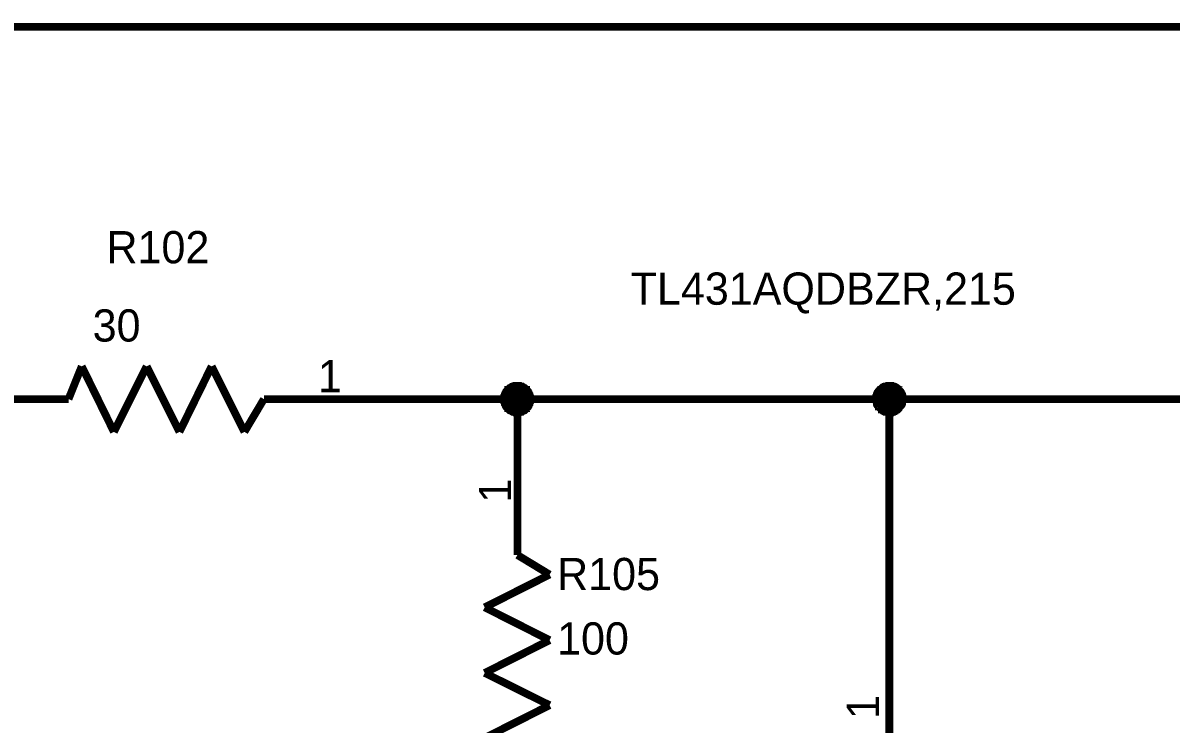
# Model space of a CAD drawing. Header units: millimetres. Extents: x 0 to 800, y 0 to 567.
# Drawn here: x 459.25 to 503.98, y 288.84 to 316.13 of the extents above; entities that cross this region are included whole.
import ezdxf

# ---------------------------------------------------------------- set-up
doc = ezdxf.new("R2010")
doc.units = ezdxf.units.MM
doc.layers.add('Sheet', color=255, linetype='Continuous')

msp = doc.modelspace()

# ---------------------------------------------------------------- linework, layer by layer
at = {"layer": 'Sheet'}
for points, const_width in [([(527.009, 314.703), (527.009, 315.979), (452.509, 315.979), (452.509, 303.996)], 0.3), ([(461.536, 302.764), (461.021, 301.487)], 0.3), ([(462.79, 300.211), (461.536, 302.764)], 0.3), ([(464.067, 302.764), (462.79, 300.211)], 0.3), ([(465.344, 300.211), (464.067, 302.764)], 0.3), ([(466.598, 302.764), (465.344, 300.211)], 0.3), ([(467.875, 300.211), (466.598, 302.764)], 0.3), ([(477.999, 301.487), (477.999, 301.51), (477.999, 301.532), (477.999, 301.577), (477.999, 301.599), (478.022, 301.622), (478.022, 301.644), (478.022, 301.667), (478.044, 301.689), (478.044, 301.711), (478.066, 301.734), (478.066, 301.756), (478.089, 301.779), (478.089, 301.801), (478.111, 301.823), (478.134, 301.846), (478.156, 301.846), (478.156, 301.868), (478.178, 301.891), (478.201, 301.913), (478.223, 301.913), (478.246, 301.935), (478.268, 301.935), (478.29, 301.958), (478.313, 301.958), (478.335, 301.98), (478.358, 301.98), (478.38, 301.98), (478.402, 302.003), (478.425, 302.003), (478.47, 302.003), (478.492, 302.003), (478.514, 302.003)], 0.3), ([(477.999, 301.487), (477.999, 301.51), (477.999, 301.532), (477.999, 301.577), (477.999, 301.599), (478.022, 301.622), (478.022, 301.644), (478.022, 301.667), (478.044, 301.689), (478.044, 301.711), (478.066, 301.734), (478.066, 301.756), (478.089, 301.779), (478.089, 301.801), (478.111, 301.823), (478.134, 301.846), (478.156, 301.846), (478.156, 301.868), (478.178, 301.891), (478.201, 301.913), (478.223, 301.913), (478.246, 301.935), (478.268, 301.935), (478.29, 301.958), (478.313, 301.958), (478.335, 301.98), (478.358, 301.98), (478.38, 301.98), (478.402, 302.003), (478.425, 302.003), (478.47, 302.003), (478.492, 302.003), (478.514, 302.003)], 0.3), ([(477.999, 301.487), (477.999, 301.51), (477.999, 301.532), (477.999, 301.577), (477.999, 301.599), (478.022, 301.622), (478.022, 301.644), (478.022, 301.667), (478.044, 301.689), (478.044, 301.711), (478.066, 301.734), (478.066, 301.756), (478.089, 301.779), (478.089, 301.801), (478.111, 301.823), (478.134, 301.846), (478.156, 301.846), (478.156, 301.868), (478.178, 301.891), (478.201, 301.913), (478.223, 301.913), (478.246, 301.935), (478.268, 301.935), (478.29, 301.958), (478.313, 301.958), (478.335, 301.98), (478.358, 301.98), (478.38, 301.98), (478.402, 302.003), (478.425, 302.003), (478.47, 302.003), (478.492, 302.003), (478.514, 302.003)], 0.3), ([(477.999, 301.487), (477.999, 301.51), (477.999, 301.532), (477.999, 301.577), (477.999, 301.599), (478.022, 301.622), (478.022, 301.644), (478.022, 301.667), (478.044, 301.689), (478.044, 301.711), (478.066, 301.734), (478.066, 301.756), (478.089, 301.779), (478.089, 301.801), (478.111, 301.823), (478.134, 301.846), (478.156, 301.846), (478.156, 301.868), (478.178, 301.891), (478.201, 301.913), (478.223, 301.913), (478.246, 301.935), (478.268, 301.935), (478.29, 301.958), (478.313, 301.958), (478.335, 301.98), (478.358, 301.98), (478.38, 301.98), (478.402, 302.003), (478.425, 302.003), (478.47, 302.003), (478.492, 302.003), (478.514, 302.003)], 0.3), ([(477.999, 301.487), (477.999, 301.51), (477.999, 301.532), (477.999, 301.577), (477.999, 301.599), (478.022, 301.622), (478.022, 301.644), (478.022, 301.667), (478.044, 301.689), (478.044, 301.711), (478.066, 301.734), (478.066, 301.756), (478.089, 301.779), (478.089, 301.801), (478.111, 301.823), (478.134, 301.846), (478.156, 301.846), (478.156, 301.868), (478.178, 301.891), (478.201, 301.913), (478.223, 301.913), (478.246, 301.935), (478.268, 301.935), (478.29, 301.958), (478.313, 301.958), (478.335, 301.98), (478.358, 301.98), (478.38, 301.98), (478.402, 302.003), (478.425, 302.003), (478.47, 302.003), (478.492, 302.003), (478.514, 302.003)], 0.0991), ([(477.999, 301.487), (477.999, 301.51), (477.999, 301.532), (477.999, 301.577), (477.999, 301.599), (478.022, 301.622), (478.022, 301.644), (478.022, 301.667), (478.044, 301.689), (478.044, 301.711), (478.066, 301.734), (478.066, 301.756), (478.089, 301.779), (478.089, 301.801), (478.111, 301.823), (478.134, 301.846), (478.156, 301.846), (478.156, 301.868), (478.178, 301.891), (478.201, 301.913), (478.223, 301.913), (478.246, 301.935), (478.268, 301.935), (478.29, 301.958), (478.313, 301.958), (478.335, 301.98), (478.358, 301.98), (478.38, 301.98), (478.402, 302.003), (478.425, 302.003), (478.47, 302.003), (478.492, 302.003), (478.514, 302.003)], 0.0991), ([(477.999, 301.487), (477.999, 301.51), (477.999, 301.532), (477.999, 301.577), (477.999, 301.599), (478.022, 301.622), (478.022, 301.644), (478.022, 301.667), (478.044, 301.689), (478.044, 301.711), (478.066, 301.734), (478.066, 301.756), (478.089, 301.779), (478.089, 301.801), (478.111, 301.823), (478.134, 301.846), (478.156, 301.846), (478.156, 301.868), (478.178, 301.891), (478.201, 301.913), (478.223, 301.913), (478.246, 301.935), (478.268, 301.935), (478.29, 301.958), (478.313, 301.958), (478.335, 301.98), (478.358, 301.98), (478.38, 301.98), (478.402, 302.003), (478.425, 302.003), (478.47, 302.003), (478.492, 302.003), (478.514, 302.003)], 0.0991), ([(477.999, 301.487), (477.999, 301.51), (477.999, 301.532), (477.999, 301.577), (477.999, 301.599), (478.022, 301.622), (478.022, 301.644), (478.022, 301.667), (478.044, 301.689), (478.044, 301.711), (478.066, 301.734), (478.066, 301.756), (478.089, 301.779), (478.089, 301.801), (478.111, 301.823), (478.134, 301.846), (478.156, 301.846), (478.156, 301.868), (478.178, 301.891), (478.201, 301.913), (478.223, 301.913), (478.246, 301.935), (478.268, 301.935), (478.29, 301.958), (478.313, 301.958), (478.335, 301.98), (478.358, 301.98), (478.38, 301.98), (478.402, 302.003), (478.425, 302.003), (478.47, 302.003), (478.492, 302.003), (478.514, 302.003)], 0.0991), ([(478.514, 302.003), (478.514, 302.003)], 0.3), ([(478.514, 302.003), (478.537, 302.003), (478.559, 302.003), (478.582, 302.003), (478.604, 302.003), (478.626, 301.98), (478.649, 301.98), (478.694, 301.98), (478.716, 301.958), (478.716, 301.958), (478.738, 301.935), (478.761, 301.935), (478.783, 301.913), (478.806, 301.913), (478.828, 301.891), (478.85, 301.868), (478.85, 301.846), (478.873, 301.846), (478.895, 301.823), (478.918, 301.801), (478.918, 301.779), (478.94, 301.756), (478.94, 301.734), (478.962, 301.711), (478.962, 301.689), (478.985, 301.667), (478.985, 301.644), (478.985, 301.622), (479.007, 301.599), (479.007, 301.577), (479.007, 301.532), (479.007, 301.51), (479.007, 301.487)], 0.3), ([(478.514, 302.003), (478.514, 302.003)], 0.3), ([(478.514, 302.003), (478.537, 302.003), (478.559, 302.003), (478.582, 302.003), (478.604, 302.003), (478.626, 301.98), (478.649, 301.98), (478.694, 301.98), (478.716, 301.958), (478.716, 301.958), (478.738, 301.935), (478.761, 301.935), (478.783, 301.913), (478.806, 301.913), (478.828, 301.891), (478.85, 301.868), (478.85, 301.846), (478.873, 301.846), (478.895, 301.823), (478.918, 301.801), (478.918, 301.779), (478.94, 301.756), (478.94, 301.734), (478.962, 301.711), (478.962, 301.689), (478.985, 301.667), (478.985, 301.644), (478.985, 301.622), (479.007, 301.599), (479.007, 301.577), (479.007, 301.532), (479.007, 301.51), (479.007, 301.487)], 0.3), ([(478.514, 302.003), (478.514, 302.003)], 0.3), ([(478.514, 302.003), (478.537, 302.003), (478.559, 302.003), (478.582, 302.003), (478.604, 302.003), (478.626, 301.98), (478.649, 301.98), (478.694, 301.98), (478.716, 301.958), (478.716, 301.958), (478.738, 301.935), (478.761, 301.935), (478.783, 301.913), (478.806, 301.913), (478.828, 301.891), (478.85, 301.868), (478.85, 301.846), (478.873, 301.846), (478.895, 301.823), (478.918, 301.801), (478.918, 301.779), (478.94, 301.756), (478.94, 301.734), (478.962, 301.711), (478.962, 301.689), (478.985, 301.667), (478.985, 301.644), (478.985, 301.622), (479.007, 301.599), (479.007, 301.577), (479.007, 301.532), (479.007, 301.51), (479.007, 301.487)], 0.3), ([(478.514, 302.003), (478.514, 302.003)], 0.3), ([(478.514, 302.003), (478.537, 302.003), (478.559, 302.003), (478.582, 302.003), (478.604, 302.003), (478.626, 301.98), (478.649, 301.98), (478.694, 301.98), (478.716, 301.958), (478.716, 301.958), (478.738, 301.935), (478.761, 301.935), (478.783, 301.913), (478.806, 301.913), (478.828, 301.891), (478.85, 301.868), (478.85, 301.846), (478.873, 301.846), (478.895, 301.823), (478.918, 301.801), (478.918, 301.779), (478.94, 301.756), (478.94, 301.734), (478.962, 301.711), (478.962, 301.689), (478.985, 301.667), (478.985, 301.644), (478.985, 301.622), (479.007, 301.599), (479.007, 301.577), (479.007, 301.532), (479.007, 301.51), (479.007, 301.487)], 0.3), ([(478.514, 302.003), (478.514, 302.003)], 0.0991), ([(478.514, 302.003), (478.537, 302.003), (478.559, 302.003), (478.582, 302.003), (478.604, 302.003), (478.626, 301.98), (478.649, 301.98), (478.694, 301.98), (478.716, 301.958), (478.716, 301.958), (478.738, 301.935), (478.761, 301.935), (478.783, 301.913), (478.806, 301.913), (478.828, 301.891), (478.85, 301.868), (478.85, 301.846), (478.873, 301.846), (478.895, 301.823), (478.918, 301.801), (478.918, 301.779), (478.94, 301.756), (478.94, 301.734), (478.962, 301.711), (478.962, 301.689), (478.985, 301.667), (478.985, 301.644), (478.985, 301.622), (479.007, 301.599), (479.007, 301.577), (479.007, 301.532), (479.007, 301.51), (479.007, 301.487)], 0.0991), ([(478.514, 302.003), (478.514, 302.003)], 0.0991), ([(478.514, 302.003), (478.537, 302.003), (478.559, 302.003), (478.582, 302.003), (478.604, 302.003), (478.626, 301.98), (478.649, 301.98), (478.694, 301.98), (478.716, 301.958), (478.716, 301.958), (478.738, 301.935), (478.761, 301.935), (478.783, 301.913), (478.806, 301.913), (478.828, 301.891), (478.85, 301.868), (478.85, 301.846), (478.873, 301.846), (478.895, 301.823), (478.918, 301.801), (478.918, 301.779), (478.94, 301.756), (478.94, 301.734), (478.962, 301.711), (478.962, 301.689), (478.985, 301.667), (478.985, 301.644), (478.985, 301.622), (479.007, 301.599), (479.007, 301.577), (479.007, 301.532), (479.007, 301.51), (479.007, 301.487)], 0.0991), ([(478.514, 302.003), (478.514, 302.003)], 0.0991), ([(478.514, 302.003), (478.537, 302.003), (478.559, 302.003), (478.582, 302.003), (478.604, 302.003), (478.626, 301.98), (478.649, 301.98), (478.694, 301.98), (478.716, 301.958), (478.716, 301.958), (478.738, 301.935), (478.761, 301.935), (478.783, 301.913), (478.806, 301.913), (478.828, 301.891), (478.85, 301.868), (478.85, 301.846), (478.873, 301.846), (478.895, 301.823), (478.918, 301.801), (478.918, 301.779), (478.94, 301.756), (478.94, 301.734), (478.962, 301.711), (478.962, 301.689), (478.985, 301.667), (478.985, 301.644), (478.985, 301.622), (479.007, 301.599), (479.007, 301.577), (479.007, 301.532), (479.007, 301.51), (479.007, 301.487)], 0.0991), ([(478.514, 302.003), (478.514, 302.003)], 0.0991), ([(478.514, 302.003), (478.537, 302.003), (478.559, 302.003), (478.582, 302.003), (478.604, 302.003), (478.626, 301.98), (478.649, 301.98), (478.694, 301.98), (478.716, 301.958), (478.716, 301.958), (478.738, 301.935), (478.761, 301.935), (478.783, 301.913), (478.806, 301.913), (478.828, 301.891), (478.85, 301.868), (478.85, 301.846), (478.873, 301.846), (478.895, 301.823), (478.918, 301.801), (478.918, 301.779), (478.94, 301.756), (478.94, 301.734), (478.962, 301.711), (478.962, 301.689), (478.985, 301.667), (478.985, 301.644), (478.985, 301.622), (479.007, 301.599), (479.007, 301.577), (479.007, 301.532), (479.007, 301.51), (479.007, 301.487)], 0.0991), ([(492.492, 301.487), (492.492, 301.51), (492.492, 301.532), (492.492, 301.577), (492.492, 301.599), (492.514, 301.622), (492.514, 301.644), (492.514, 301.667), (492.536, 301.689), (492.536, 301.711), (492.559, 301.734), (492.559, 301.756), (492.581, 301.779), (492.604, 301.801), (492.604, 301.823), (492.626, 301.846), (492.648, 301.846), (492.671, 301.868), (492.693, 301.891), (492.716, 301.913), (492.716, 301.913), (492.738, 301.935), (492.76, 301.935), (492.783, 301.958), (492.805, 301.958), (492.828, 301.98), (492.85, 301.98), (492.872, 301.98), (492.917, 302.003), (492.94, 302.003), (492.962, 302.003), (492.984, 302.003), (493.007, 302.003)], 0.3), ([(492.492, 301.487), (492.492, 301.51), (492.492, 301.532), (492.492, 301.577), (492.492, 301.599), (492.514, 301.622), (492.514, 301.644), (492.514, 301.667), (492.536, 301.689), (492.536, 301.711), (492.559, 301.734), (492.559, 301.756), (492.581, 301.779), (492.604, 301.801), (492.604, 301.823), (492.626, 301.846), (492.648, 301.846), (492.671, 301.868), (492.693, 301.891), (492.716, 301.913), (492.716, 301.913), (492.738, 301.935), (492.76, 301.935), (492.783, 301.958), (492.805, 301.958), (492.828, 301.98), (492.85, 301.98), (492.872, 301.98), (492.917, 302.003), (492.94, 302.003), (492.962, 302.003), (492.984, 302.003), (493.007, 302.003)], 0.3), ([(492.492, 301.487), (492.492, 301.51), (492.492, 301.532), (492.492, 301.577), (492.492, 301.599), (492.514, 301.622), (492.514, 301.644), (492.514, 301.667), (492.536, 301.689), (492.536, 301.711), (492.559, 301.734), (492.559, 301.756), (492.581, 301.779), (492.604, 301.801), (492.604, 301.823), (492.626, 301.846), (492.648, 301.846), (492.671, 301.868), (492.693, 301.891), (492.716, 301.913), (492.716, 301.913), (492.738, 301.935), (492.76, 301.935), (492.783, 301.958), (492.805, 301.958), (492.828, 301.98), (492.85, 301.98), (492.872, 301.98), (492.917, 302.003), (492.94, 302.003), (492.962, 302.003), (492.984, 302.003), (493.007, 302.003)], 0.3), ([(492.492, 301.487), (492.492, 301.51), (492.492, 301.532), (492.492, 301.577), (492.492, 301.599), (492.514, 301.622), (492.514, 301.644), (492.514, 301.667), (492.536, 301.689), (492.536, 301.711), (492.559, 301.734), (492.559, 301.756), (492.581, 301.779), (492.604, 301.801), (492.604, 301.823), (492.626, 301.846), (492.648, 301.846), (492.671, 301.868), (492.693, 301.891), (492.716, 301.913), (492.716, 301.913), (492.738, 301.935), (492.76, 301.935), (492.783, 301.958), (492.805, 301.958), (492.828, 301.98), (492.85, 301.98), (492.872, 301.98), (492.917, 302.003), (492.94, 302.003), (492.962, 302.003), (492.984, 302.003), (493.007, 302.003)], 0.3), ([(492.492, 301.487), (492.492, 301.51), (492.492, 301.532), (492.492, 301.577), (492.492, 301.599), (492.514, 301.622), (492.514, 301.644), (492.514, 301.667), (492.536, 301.689), (492.536, 301.711), (492.559, 301.734), (492.559, 301.756), (492.581, 301.779), (492.604, 301.801), (492.604, 301.823), (492.626, 301.846), (492.648, 301.846), (492.671, 301.868), (492.693, 301.891), (492.716, 301.913), (492.716, 301.913), (492.738, 301.935), (492.76, 301.935), (492.783, 301.958), (492.805, 301.958), (492.828, 301.98), (492.85, 301.98), (492.872, 301.98), (492.917, 302.003), (492.94, 302.003), (492.962, 302.003), (492.984, 302.003), (493.007, 302.003)], 0.0991), ([(492.492, 301.487), (492.492, 301.51), (492.492, 301.532), (492.492, 301.577), (492.492, 301.599), (492.514, 301.622), (492.514, 301.644), (492.514, 301.667), (492.536, 301.689), (492.536, 301.711), (492.559, 301.734), (492.559, 301.756), (492.581, 301.779), (492.604, 301.801), (492.604, 301.823), (492.626, 301.846), (492.648, 301.846), (492.671, 301.868), (492.693, 301.891), (492.716, 301.913), (492.716, 301.913), (492.738, 301.935), (492.76, 301.935), (492.783, 301.958), (492.805, 301.958), (492.828, 301.98), (492.85, 301.98), (492.872, 301.98), (492.917, 302.003), (492.94, 302.003), (492.962, 302.003), (492.984, 302.003), (493.007, 302.003)], 0.0991), ([(492.492, 301.487), (492.492, 301.51), (492.492, 301.532), (492.492, 301.577), (492.492, 301.599), (492.514, 301.622), (492.514, 301.644), (492.514, 301.667), (492.536, 301.689), (492.536, 301.711), (492.559, 301.734), (492.559, 301.756), (492.581, 301.779), (492.604, 301.801), (492.604, 301.823), (492.626, 301.846), (492.648, 301.846), (492.671, 301.868), (492.693, 301.891), (492.716, 301.913), (492.716, 301.913), (492.738, 301.935), (492.76, 301.935), (492.783, 301.958), (492.805, 301.958), (492.828, 301.98), (492.85, 301.98), (492.872, 301.98), (492.917, 302.003), (492.94, 302.003), (492.962, 302.003), (492.984, 302.003), (493.007, 302.003)], 0.0991), ([(492.492, 301.487), (492.492, 301.51), (492.492, 301.532), (492.492, 301.577), (492.492, 301.599), (492.514, 301.622), (492.514, 301.644), (492.514, 301.667), (492.536, 301.689), (492.536, 301.711), (492.559, 301.734), (492.559, 301.756), (492.581, 301.779), (492.604, 301.801), (492.604, 301.823), (492.626, 301.846), (492.648, 301.846), (492.671, 301.868), (492.693, 301.891), (492.716, 301.913), (492.716, 301.913), (492.738, 301.935), (492.76, 301.935), (492.783, 301.958), (492.805, 301.958), (492.828, 301.98), (492.85, 301.98), (492.872, 301.98), (492.917, 302.003), (492.94, 302.003), (492.962, 302.003), (492.984, 302.003), (493.007, 302.003)], 0.0991), ([(493.007, 302.003), (493.007, 302.003)], 0.3), ([(493.007, 302.003), (493.029, 302.003), (493.052, 302.003), (493.096, 302.003), (493.119, 302.003), (493.141, 301.98), (493.164, 301.98), (493.186, 301.98), (493.208, 301.958), (493.231, 301.958), (493.253, 301.935), (493.276, 301.935), (493.298, 301.913), (493.32, 301.913), (493.343, 301.891), (493.365, 301.868), (493.365, 301.846), (493.388, 301.846), (493.41, 301.823), (493.432, 301.801), (493.432, 301.779), (493.455, 301.756), (493.455, 301.734), (493.477, 301.711), (493.477, 301.689), (493.5, 301.667), (493.5, 301.644), (493.5, 301.622), (493.522, 301.599), (493.522, 301.577), (493.522, 301.532), (493.522, 301.51), (493.522, 301.487)], 0.3), ([(493.007, 302.003), (493.007, 302.003)], 0.3), ([(493.007, 302.003), (493.029, 302.003), (493.052, 302.003), (493.096, 302.003), (493.119, 302.003), (493.141, 301.98), (493.164, 301.98), (493.186, 301.98), (493.208, 301.958), (493.231, 301.958), (493.253, 301.935), (493.276, 301.935), (493.298, 301.913), (493.32, 301.913), (493.343, 301.891), (493.365, 301.868), (493.365, 301.846), (493.388, 301.846), (493.41, 301.823), (493.432, 301.801), (493.432, 301.779), (493.455, 301.756), (493.455, 301.734), (493.477, 301.711), (493.477, 301.689), (493.5, 301.667), (493.5, 301.644), (493.5, 301.622), (493.522, 301.599), (493.522, 301.577), (493.522, 301.532), (493.522, 301.51), (493.522, 301.487)], 0.3), ([(493.007, 302.003), (493.007, 302.003)], 0.3), ([(493.007, 302.003), (493.029, 302.003), (493.052, 302.003), (493.096, 302.003), (493.119, 302.003), (493.141, 301.98), (493.164, 301.98), (493.186, 301.98), (493.208, 301.958), (493.231, 301.958), (493.253, 301.935), (493.276, 301.935), (493.298, 301.913), (493.32, 301.913), (493.343, 301.891), (493.365, 301.868), (493.365, 301.846), (493.388, 301.846), (493.41, 301.823), (493.432, 301.801), (493.432, 301.779), (493.455, 301.756), (493.455, 301.734), (493.477, 301.711), (493.477, 301.689), (493.5, 301.667), (493.5, 301.644), (493.5, 301.622), (493.522, 301.599), (493.522, 301.577), (493.522, 301.532), (493.522, 301.51), (493.522, 301.487)], 0.3), ([(493.007, 302.003), (493.007, 302.003)], 0.3), ([(493.007, 302.003), (493.029, 302.003), (493.052, 302.003), (493.096, 302.003), (493.119, 302.003), (493.141, 301.98), (493.164, 301.98), (493.186, 301.98), (493.208, 301.958), (493.231, 301.958), (493.253, 301.935), (493.276, 301.935), (493.298, 301.913), (493.32, 301.913), (493.343, 301.891), (493.365, 301.868), (493.365, 301.846), (493.388, 301.846), (493.41, 301.823), (493.432, 301.801), (493.432, 301.779), (493.455, 301.756), (493.455, 301.734), (493.477, 301.711), (493.477, 301.689), (493.5, 301.667), (493.5, 301.644), (493.5, 301.622), (493.522, 301.599), (493.522, 301.577), (493.522, 301.532), (493.522, 301.51), (493.522, 301.487)], 0.3), ([(493.007, 302.003), (493.007, 302.003)], 0.0991), ([(493.007, 302.003), (493.029, 302.003), (493.052, 302.003), (493.096, 302.003), (493.119, 302.003), (493.141, 301.98), (493.164, 301.98), (493.186, 301.98), (493.208, 301.958), (493.231, 301.958), (493.253, 301.935), (493.276, 301.935), (493.298, 301.913), (493.32, 301.913), (493.343, 301.891), (493.365, 301.868), (493.365, 301.846), (493.388, 301.846), (493.41, 301.823), (493.432, 301.801), (493.432, 301.779), (493.455, 301.756), (493.455, 301.734), (493.477, 301.711), (493.477, 301.689), (493.5, 301.667), (493.5, 301.644), (493.5, 301.622), (493.522, 301.599), (493.522, 301.577), (493.522, 301.532), (493.522, 301.51), (493.522, 301.487)], 0.0991), ([(493.007, 302.003), (493.007, 302.003)], 0.0991), ([(493.007, 302.003), (493.029, 302.003), (493.052, 302.003), (493.096, 302.003), (493.119, 302.003), (493.141, 301.98), (493.164, 301.98), (493.186, 301.98), (493.208, 301.958), (493.231, 301.958), (493.253, 301.935), (493.276, 301.935), (493.298, 301.913), (493.32, 301.913), (493.343, 301.891), (493.365, 301.868), (493.365, 301.846), (493.388, 301.846), (493.41, 301.823), (493.432, 301.801), (493.432, 301.779), (493.455, 301.756), (493.455, 301.734), (493.477, 301.711), (493.477, 301.689), (493.5, 301.667), (493.5, 301.644), (493.5, 301.622), (493.522, 301.599), (493.522, 301.577), (493.522, 301.532), (493.522, 301.51), (493.522, 301.487)], 0.0991), ([(493.007, 302.003), (493.007, 302.003)], 0.0991), ([(493.007, 302.003), (493.029, 302.003), (493.052, 302.003), (493.096, 302.003), (493.119, 302.003), (493.141, 301.98), (493.164, 301.98), (493.186, 301.98), (493.208, 301.958), (493.231, 301.958), (493.253, 301.935), (493.276, 301.935), (493.298, 301.913), (493.32, 301.913), (493.343, 301.891), (493.365, 301.868), (493.365, 301.846), (493.388, 301.846), (493.41, 301.823), (493.432, 301.801), (493.432, 301.779), (493.455, 301.756), (493.455, 301.734), (493.477, 301.711), (493.477, 301.689), (493.5, 301.667), (493.5, 301.644), (493.5, 301.622), (493.522, 301.599), (493.522, 301.577), (493.522, 301.532), (493.522, 301.51), (493.522, 301.487)], 0.0991), ([(493.007, 302.003), (493.007, 302.003)], 0.0991), ([(493.007, 302.003), (493.029, 302.003), (493.052, 302.003), (493.096, 302.003), (493.119, 302.003), (493.141, 301.98), (493.164, 301.98), (493.186, 301.98), (493.208, 301.958), (493.231, 301.958), (493.253, 301.935), (493.276, 301.935), (493.298, 301.913), (493.32, 301.913), (493.343, 301.891), (493.365, 301.868), (493.365, 301.846), (493.388, 301.846), (493.41, 301.823), (493.432, 301.801), (493.432, 301.779), (493.455, 301.756), (493.455, 301.734), (493.477, 301.711), (493.477, 301.689), (493.5, 301.667), (493.5, 301.644), (493.5, 301.622), (493.522, 301.599), (493.522, 301.577), (493.522, 301.532), (493.522, 301.51), (493.522, 301.487)], 0.0991), ([(461.021, 301.487), (455.936, 301.487)], 0.3), ([(461.021, 301.487), (460.259, 301.487)], 0.3), ([(468.636, 301.487), (467.875, 300.211)], 0.3), ([(468.636, 301.487), (473.721, 301.487)], 0.3), ([(468.636, 301.487), (469.398, 301.487)], 0.3), ([(473.721, 301.487), (478.514, 301.487)], 0.3), ([(478.514, 300.972), (478.492, 300.972), (478.47, 300.972), (478.425, 300.972), (478.402, 300.972), (478.38, 300.995), (478.358, 300.995), (478.335, 300.995), (478.313, 301.017), (478.29, 301.017), (478.268, 301.039), (478.246, 301.039), (478.223, 301.062), (478.201, 301.062), (478.178, 301.084), (478.156, 301.107), (478.156, 301.129), (478.134, 301.129), (478.111, 301.151), (478.089, 301.174), (478.089, 301.196), (478.066, 301.219), (478.066, 301.241), (478.044, 301.263), (478.044, 301.286), (478.022, 301.308), (478.022, 301.331), (478.022, 301.353), (477.999, 301.375), (477.999, 301.398), (477.999, 301.443), (477.999, 301.465), (477.999, 301.487)], 0.3), ([(477.999, 301.487), (477.999, 301.487)], 0.3), ([(478.514, 300.972), (478.492, 300.972), (478.47, 300.972), (478.425, 300.972), (478.402, 300.972), (478.38, 300.995), (478.358, 300.995), (478.335, 300.995), (478.313, 301.017), (478.29, 301.017), (478.268, 301.039), (478.246, 301.039), (478.223, 301.062), (478.201, 301.062), (478.178, 301.084), (478.156, 301.107), (478.156, 301.129), (478.134, 301.129), (478.111, 301.151), (478.089, 301.174), (478.089, 301.196), (478.066, 301.219), (478.066, 301.241), (478.044, 301.263), (478.044, 301.286), (478.022, 301.308), (478.022, 301.331), (478.022, 301.353), (477.999, 301.375), (477.999, 301.398), (477.999, 301.443), (477.999, 301.465), (477.999, 301.487)], 0.3), ([(477.999, 301.487), (477.999, 301.487)], 0.3), ([(478.514, 300.972), (478.492, 300.972), (478.47, 300.972), (478.425, 300.972), (478.402, 300.972), (478.38, 300.995), (478.358, 300.995), (478.335, 300.995), (478.313, 301.017), (478.29, 301.017), (478.268, 301.039), (478.246, 301.039), (478.223, 301.062), (478.201, 301.062), (478.178, 301.084), (478.156, 301.107), (478.156, 301.129), (478.134, 301.129), (478.111, 301.151), (478.089, 301.174), (478.089, 301.196), (478.066, 301.219), (478.066, 301.241), (478.044, 301.263), (478.044, 301.286), (478.022, 301.308), (478.022, 301.331), (478.022, 301.353), (477.999, 301.375), (477.999, 301.398), (477.999, 301.443), (477.999, 301.465), (477.999, 301.487)], 0.3), ([(477.999, 301.487), (477.999, 301.487)], 0.3), ([(478.514, 300.972), (478.492, 300.972), (478.47, 300.972), (478.425, 300.972), (478.402, 300.972), (478.38, 300.995), (478.358, 300.995), (478.335, 300.995), (478.313, 301.017), (478.29, 301.017), (478.268, 301.039), (478.246, 301.039), (478.223, 301.062), (478.201, 301.062), (478.178, 301.084), (478.156, 301.107), (478.156, 301.129), (478.134, 301.129), (478.111, 301.151), (478.089, 301.174), (478.089, 301.196), (478.066, 301.219), (478.066, 301.241), (478.044, 301.263), (478.044, 301.286), (478.022, 301.308), (478.022, 301.331), (478.022, 301.353), (477.999, 301.375), (477.999, 301.398), (477.999, 301.443), (477.999, 301.465), (477.999, 301.487)], 0.3), ([(477.999, 301.487), (477.999, 301.487)], 0.3), ([(479.007, 301.487), (479.007, 301.465), (479.007, 301.443), (479.007, 301.398), (479.007, 301.375), (478.985, 301.353), (478.985, 301.331), (478.985, 301.308), (478.962, 301.286), (478.962, 301.263), (478.94, 301.241), (478.94, 301.219), (478.918, 301.196), (478.918, 301.174), (478.895, 301.151), (478.873, 301.129), (478.85, 301.129), (478.85, 301.107), (478.828, 301.084), (478.806, 301.062), (478.783, 301.062), (478.761, 301.039), (478.738, 301.039), (478.716, 301.017), (478.716, 301.017), (478.694, 300.995), (478.649, 300.995), (478.626, 300.995), (478.604, 300.972), (478.582, 300.972), (478.559, 300.972), (478.537, 300.972), (478.514, 300.972)], 0.3), ([(478.514, 300.479), (478.514, 301.487), (478.514, 301.487), (493.007, 301.487), (508.014, 301.487), (510.501, 301.487)], 0.3), ([(479.007, 301.487), (479.007, 301.465), (479.007, 301.443), (479.007, 301.398), (479.007, 301.375), (478.985, 301.353), (478.985, 301.331), (478.985, 301.308), (478.962, 301.286), (478.962, 301.263), (478.94, 301.241), (478.94, 301.219), (478.918, 301.196), (478.918, 301.174), (478.895, 301.151), (478.873, 301.129), (478.85, 301.129), (478.85, 301.107), (478.828, 301.084), (478.806, 301.062), (478.783, 301.062), (478.761, 301.039), (478.738, 301.039), (478.716, 301.017), (478.716, 301.017), (478.694, 300.995), (478.649, 300.995), (478.626, 300.995), (478.604, 300.972), (478.582, 300.972), (478.559, 300.972), (478.537, 300.972), (478.514, 300.972)], 0.3), ([(479.007, 301.487), (479.007, 301.465), (479.007, 301.443), (479.007, 301.398), (479.007, 301.375), (478.985, 301.353), (478.985, 301.331), (478.985, 301.308), (478.962, 301.286), (478.962, 301.263), (478.94, 301.241), (478.94, 301.219), (478.918, 301.196), (478.918, 301.174), (478.895, 301.151), (478.873, 301.129), (478.85, 301.129), (478.85, 301.107), (478.828, 301.084), (478.806, 301.062), (478.783, 301.062), (478.761, 301.039), (478.738, 301.039), (478.716, 301.017), (478.716, 301.017), (478.694, 300.995), (478.649, 300.995), (478.626, 300.995), (478.604, 300.972), (478.582, 300.972), (478.559, 300.972), (478.537, 300.972), (478.514, 300.972)], 0.3), ([(479.007, 301.487), (479.007, 301.465), (479.007, 301.443), (479.007, 301.398), (479.007, 301.375), (478.985, 301.353), (478.985, 301.331), (478.985, 301.308), (478.962, 301.286), (478.962, 301.263), (478.94, 301.241), (478.94, 301.219), (478.918, 301.196), (478.918, 301.174), (478.895, 301.151), (478.873, 301.129), (478.85, 301.129), (478.85, 301.107), (478.828, 301.084), (478.806, 301.062), (478.783, 301.062), (478.761, 301.039), (478.738, 301.039), (478.716, 301.017), (478.716, 301.017), (478.694, 300.995), (478.649, 300.995), (478.626, 300.995), (478.604, 300.972), (478.582, 300.972), (478.559, 300.972), (478.537, 300.972), (478.514, 300.972)], 0.3), ([(479.007, 301.487), (479.007, 301.487), (479.007, 301.487), (479.007, 301.487), (479.007, 301.487), (479.007, 301.487), (479.007, 301.487), (479.007, 301.487), (479.007, 301.487), (479.007, 301.487), (479.007, 301.487), (479.007, 301.487), (479.007, 301.487), (479.007, 301.487), (479.007, 301.487), (479.007, 301.487), (479.007, 301.487), (479.007, 301.487), (479.007, 301.487), (479.007, 301.487), (479.007, 301.487), (479.007, 301.487), (479.007, 301.487), (479.007, 301.487), (479.007, 301.487), (479.007, 301.487), (479.007, 301.487), (479.007, 301.487), (479.007, 301.487), (479.007, 301.487), (479.007, 301.487), (479.007, 301.487), (479.007, 301.487)], 0.3), ([(479.007, 301.487), (479.007, 301.487)], 0.3), ([(479.007, 301.487), (479.007, 301.487), (479.007, 301.487), (479.007, 301.487), (479.007, 301.487), (479.007, 301.487), (479.007, 301.487), (479.007, 301.487), (479.007, 301.487), (479.007, 301.487), (479.007, 301.487), (479.007, 301.487), (479.007, 301.487), (479.007, 301.487), (479.007, 301.487), (479.007, 301.487), (479.007, 301.487), (479.007, 301.487), (479.007, 301.487), (479.007, 301.487), (479.007, 301.487), (479.007, 301.487), (479.007, 301.487), (479.007, 301.487), (479.007, 301.487), (479.007, 301.487), (479.007, 301.487), (479.007, 301.487), (479.007, 301.487), (479.007, 301.487), (479.007, 301.487), (479.007, 301.487), (479.007, 301.487)], 0.3), ([(479.007, 301.487), (479.007, 301.487)], 0.3), ([(479.007, 301.487), (479.007, 301.487), (479.007, 301.487), (479.007, 301.487), (479.007, 301.487), (479.007, 301.487), (479.007, 301.487), (479.007, 301.487), (479.007, 301.487), (479.007, 301.487), (479.007, 301.487), (479.007, 301.487), (479.007, 301.487), (479.007, 301.487), (479.007, 301.487), (479.007, 301.487), (479.007, 301.487), (479.007, 301.487), (479.007, 301.487), (479.007, 301.487), (479.007, 301.487), (479.007, 301.487), (479.007, 301.487), (479.007, 301.487), (479.007, 301.487), (479.007, 301.487), (479.007, 301.487), (479.007, 301.487), (479.007, 301.487), (479.007, 301.487), (479.007, 301.487), (479.007, 301.487), (479.007, 301.487)], 0.3), ([(479.007, 301.487), (479.007, 301.487)], 0.3), ([(479.007, 301.487), (479.007, 301.487), (479.007, 301.487), (479.007, 301.487), (479.007, 301.487), (479.007, 301.487), (479.007, 301.487), (479.007, 301.487), (479.007, 301.487), (479.007, 301.487), (479.007, 301.487), (479.007, 301.487), (479.007, 301.487), (479.007, 301.487), (479.007, 301.487), (479.007, 301.487), (479.007, 301.487), (479.007, 301.487), (479.007, 301.487), (479.007, 301.487), (479.007, 301.487), (479.007, 301.487), (479.007, 301.487), (479.007, 301.487), (479.007, 301.487), (479.007, 301.487), (479.007, 301.487), (479.007, 301.487), (479.007, 301.487), (479.007, 301.487), (479.007, 301.487), (479.007, 301.487), (479.007, 301.487)], 0.3), ([(479.007, 301.487), (479.007, 301.487)], 0.3), ([(493.007, 300.972), (492.984, 300.972), (492.962, 300.972), (492.94, 300.972), (492.917, 300.972), (492.872, 300.995), (492.85, 300.995), (492.828, 300.995), (492.805, 301.017), (492.783, 301.017), (492.76, 301.039), (492.738, 301.039), (492.716, 301.062), (492.716, 301.084), (492.693, 301.084), (492.671, 301.107), (492.648, 301.129), (492.626, 301.151), (492.604, 301.174), (492.604, 301.196), (492.581, 301.196), (492.559, 301.219), (492.559, 301.241), (492.536, 301.263), (492.536, 301.286), (492.514, 301.308), (492.514, 301.331), (492.514, 301.353), (492.492, 301.398), (492.492, 301.42), (492.492, 301.443), (492.492, 301.465), (492.492, 301.487)], 0.3), ([(492.492, 301.487), (492.492, 301.487)], 0.3), ([(493.007, 300.972), (492.984, 300.972), (492.962, 300.972), (492.94, 300.972), (492.917, 300.972), (492.872, 300.995), (492.85, 300.995), (492.828, 300.995), (492.805, 301.017), (492.783, 301.017), (492.76, 301.039), (492.738, 301.039), (492.716, 301.062), (492.716, 301.084), (492.693, 301.084), (492.671, 301.107), (492.648, 301.129), (492.626, 301.151), (492.604, 301.174), (492.604, 301.196), (492.581, 301.196), (492.559, 301.219), (492.559, 301.241), (492.536, 301.263), (492.536, 301.286), (492.514, 301.308), (492.514, 301.331), (492.514, 301.353), (492.492, 301.398), (492.492, 301.42), (492.492, 301.443), (492.492, 301.465), (492.492, 301.487)], 0.3), ([(492.492, 301.487), (492.492, 301.487)], 0.3), ([(493.007, 300.972), (492.984, 300.972), (492.962, 300.972), (492.94, 300.972), (492.917, 300.972), (492.872, 300.995), (492.85, 300.995), (492.828, 300.995), (492.805, 301.017), (492.783, 301.017), (492.76, 301.039), (492.738, 301.039), (492.716, 301.062), (492.716, 301.084), (492.693, 301.084), (492.671, 301.107), (492.648, 301.129), (492.626, 301.151), (492.604, 301.174), (492.604, 301.196), (492.581, 301.196), (492.559, 301.219), (492.559, 301.241), (492.536, 301.263), (492.536, 301.286), (492.514, 301.308), (492.514, 301.331), (492.514, 301.353), (492.492, 301.398), (492.492, 301.42), (492.492, 301.443), (492.492, 301.465), (492.492, 301.487)], 0.3), ([(492.492, 301.487), (492.492, 301.487)], 0.3), ([(493.007, 300.972), (492.984, 300.972), (492.962, 300.972), (492.94, 300.972), (492.917, 300.972), (492.872, 300.995), (492.85, 300.995), (492.828, 300.995), (492.805, 301.017), (492.783, 301.017), (492.76, 301.039), (492.738, 301.039), (492.716, 301.062), (492.716, 301.084), (492.693, 301.084), (492.671, 301.107), (492.648, 301.129), (492.626, 301.151), (492.604, 301.174), (492.604, 301.196), (492.581, 301.196), (492.559, 301.219), (492.559, 301.241), (492.536, 301.263), (492.536, 301.286), (492.514, 301.308), (492.514, 301.331), (492.514, 301.353), (492.492, 301.398), (492.492, 301.42), (492.492, 301.443), (492.492, 301.465), (492.492, 301.487)], 0.3), ([(492.492, 301.487), (492.492, 301.487)], 0.3), ([(493.007, 291.99), (493.007, 301.487)], 0.3), ([(493.522, 301.487), (493.522, 301.465), (493.522, 301.443), (493.522, 301.42), (493.522, 301.398), (493.5, 301.353), (493.5, 301.331), (493.5, 301.308), (493.477, 301.286), (493.477, 301.263), (493.455, 301.241), (493.455, 301.219), (493.432, 301.196), (493.432, 301.196), (493.41, 301.174), (493.388, 301.151), (493.365, 301.129), (493.365, 301.107), (493.343, 301.084), (493.32, 301.084), (493.298, 301.062), (493.276, 301.039), (493.253, 301.039), (493.231, 301.017), (493.208, 301.017), (493.186, 300.995), (493.164, 300.995), (493.141, 300.995), (493.119, 300.972), (493.096, 300.972), (493.052, 300.972), (493.029, 300.972), (493.007, 300.972)], 0.3), ([(493.522, 301.487), (493.522, 301.465), (493.522, 301.443), (493.522, 301.42), (493.522, 301.398), (493.5, 301.353), (493.5, 301.331), (493.5, 301.308), (493.477, 301.286), (493.477, 301.263), (493.455, 301.241), (493.455, 301.219), (493.432, 301.196), (493.432, 301.196), (493.41, 301.174), (493.388, 301.151), (493.365, 301.129), (493.365, 301.107), (493.343, 301.084), (493.32, 301.084), (493.298, 301.062), (493.276, 301.039), (493.253, 301.039), (493.231, 301.017), (493.208, 301.017), (493.186, 300.995), (493.164, 300.995), (493.141, 300.995), (493.119, 300.972), (493.096, 300.972), (493.052, 300.972), (493.029, 300.972), (493.007, 300.972)], 0.3), ([(493.522, 301.487), (493.522, 301.465), (493.522, 301.443), (493.522, 301.42), (493.522, 301.398), (493.5, 301.353), (493.5, 301.331), (493.5, 301.308), (493.477, 301.286), (493.477, 301.263), (493.455, 301.241), (493.455, 301.219), (493.432, 301.196), (493.432, 301.196), (493.41, 301.174), (493.388, 301.151), (493.365, 301.129), (493.365, 301.107), (493.343, 301.084), (493.32, 301.084), (493.298, 301.062), (493.276, 301.039), (493.253, 301.039), (493.231, 301.017), (493.208, 301.017), (493.186, 300.995), (493.164, 300.995), (493.141, 300.995), (493.119, 300.972), (493.096, 300.972), (493.052, 300.972), (493.029, 300.972), (493.007, 300.972)], 0.3), ([(493.522, 301.487), (493.522, 301.465), (493.522, 301.443), (493.522, 301.42), (493.522, 301.398), (493.5, 301.353), (493.5, 301.331), (493.5, 301.308), (493.477, 301.286), (493.477, 301.263), (493.455, 301.241), (493.455, 301.219), (493.432, 301.196), (493.432, 301.196), (493.41, 301.174), (493.388, 301.151), (493.365, 301.129), (493.365, 301.107), (493.343, 301.084), (493.32, 301.084), (493.298, 301.062), (493.276, 301.039), (493.253, 301.039), (493.231, 301.017), (493.208, 301.017), (493.186, 300.995), (493.164, 300.995), (493.141, 300.995), (493.119, 300.972), (493.096, 300.972), (493.052, 300.972), (493.029, 300.972), (493.007, 300.972)], 0.3), ([(493.522, 301.487), (493.522, 301.487), (493.522, 301.487), (493.522, 301.487), (493.522, 301.487), (493.522, 301.487), (493.522, 301.487), (493.522, 301.487), (493.522, 301.487), (493.522, 301.487), (493.522, 301.487), (493.522, 301.487), (493.522, 301.487), (493.522, 301.487), (493.522, 301.487), (493.522, 301.487), (493.522, 301.487), (493.522, 301.487), (493.522, 301.487), (493.522, 301.487), (493.522, 301.487), (493.522, 301.487), (493.522, 301.487), (493.522, 301.487), (493.522, 301.487), (493.522, 301.487), (493.522, 301.487), (493.522, 301.487), (493.522, 301.487), (493.522, 301.487), (493.522, 301.487), (493.522, 301.487), (493.522, 301.487)], 0.3), ([(493.522, 301.487), (493.522, 301.487)], 0.3), ([(493.522, 301.487), (493.522, 301.487), (493.522, 301.487), (493.522, 301.487), (493.522, 301.487), (493.522, 301.487), (493.522, 301.487), (493.522, 301.487), (493.522, 301.487), (493.522, 301.487), (493.522, 301.487), (493.522, 301.487), (493.522, 301.487), (493.522, 301.487), (493.522, 301.487), (493.522, 301.487), (493.522, 301.487), (493.522, 301.487), (493.522, 301.487), (493.522, 301.487), (493.522, 301.487), (493.522, 301.487), (493.522, 301.487), (493.522, 301.487), (493.522, 301.487), (493.522, 301.487), (493.522, 301.487), (493.522, 301.487), (493.522, 301.487), (493.522, 301.487), (493.522, 301.487), (493.522, 301.487), (493.522, 301.487)], 0.3), ([(493.522, 301.487), (493.522, 301.487)], 0.3), ([(493.522, 301.487), (493.522, 301.487), (493.522, 301.487), (493.522, 301.487), (493.522, 301.487), (493.522, 301.487), (493.522, 301.487), (493.522, 301.487), (493.522, 301.487), (493.522, 301.487), (493.522, 301.487), (493.522, 301.487), (493.522, 301.487), (493.522, 301.487), (493.522, 301.487), (493.522, 301.487), (493.522, 301.487), (493.522, 301.487), (493.522, 301.487), (493.522, 301.487), (493.522, 301.487), (493.522, 301.487), (493.522, 301.487), (493.522, 301.487), (493.522, 301.487), (493.522, 301.487), (493.522, 301.487), (493.522, 301.487), (493.522, 301.487), (493.522, 301.487), (493.522, 301.487), (493.522, 301.487), (493.522, 301.487)], 0.3), ([(493.522, 301.487), (493.522, 301.487)], 0.3), ([(493.522, 301.487), (493.522, 301.487), (493.522, 301.487), (493.522, 301.487), (493.522, 301.487), (493.522, 301.487), (493.522, 301.487), (493.522, 301.487), (493.522, 301.487), (493.522, 301.487), (493.522, 301.487), (493.522, 301.487), (493.522, 301.487), (493.522, 301.487), (493.522, 301.487), (493.522, 301.487), (493.522, 301.487), (493.522, 301.487), (493.522, 301.487), (493.522, 301.487), (493.522, 301.487), (493.522, 301.487), (493.522, 301.487), (493.522, 301.487), (493.522, 301.487), (493.522, 301.487), (493.522, 301.487), (493.522, 301.487), (493.522, 301.487), (493.522, 301.487), (493.522, 301.487), (493.522, 301.487), (493.522, 301.487)], 0.3), ([(493.522, 301.487), (493.522, 301.487)], 0.3), ([(478.514, 300.972), (478.492, 300.972), (478.47, 300.972), (478.425, 300.972), (478.402, 300.972), (478.38, 300.995), (478.358, 300.995), (478.335, 300.995), (478.313, 301.017), (478.29, 301.017), (478.268, 301.039), (478.246, 301.039), (478.223, 301.062), (478.201, 301.062), (478.178, 301.084), (478.156, 301.107), (478.156, 301.129), (478.134, 301.129), (478.111, 301.151), (478.089, 301.174), (478.089, 301.196), (478.066, 301.219), (478.066, 301.241), (478.044, 301.263), (478.044, 301.286), (478.022, 301.308), (478.022, 301.331), (478.022, 301.353), (477.999, 301.375), (477.999, 301.398), (477.999, 301.443), (477.999, 301.465), (477.999, 301.487)], 0.0991), ([(477.999, 301.487), (477.999, 301.487)], 0.0991), ([(478.514, 300.972), (478.492, 300.972), (478.47, 300.972), (478.425, 300.972), (478.402, 300.972), (478.38, 300.995), (478.358, 300.995), (478.335, 300.995), (478.313, 301.017), (478.29, 301.017), (478.268, 301.039), (478.246, 301.039), (478.223, 301.062), (478.201, 301.062), (478.178, 301.084), (478.156, 301.107), (478.156, 301.129), (478.134, 301.129), (478.111, 301.151), (478.089, 301.174), (478.089, 301.196), (478.066, 301.219), (478.066, 301.241), (478.044, 301.263), (478.044, 301.286), (478.022, 301.308), (478.022, 301.331), (478.022, 301.353), (477.999, 301.375), (477.999, 301.398), (477.999, 301.443), (477.999, 301.465), (477.999, 301.487)], 0.0991), ([(477.999, 301.487), (477.999, 301.487)], 0.0991), ([(478.514, 300.972), (478.492, 300.972), (478.47, 300.972), (478.425, 300.972), (478.402, 300.972), (478.38, 300.995), (478.358, 300.995), (478.335, 300.995), (478.313, 301.017), (478.29, 301.017), (478.268, 301.039), (478.246, 301.039), (478.223, 301.062), (478.201, 301.062), (478.178, 301.084), (478.156, 301.107), (478.156, 301.129), (478.134, 301.129), (478.111, 301.151), (478.089, 301.174), (478.089, 301.196), (478.066, 301.219), (478.066, 301.241), (478.044, 301.263), (478.044, 301.286), (478.022, 301.308), (478.022, 301.331), (478.022, 301.353), (477.999, 301.375), (477.999, 301.398), (477.999, 301.443), (477.999, 301.465), (477.999, 301.487)], 0.0991), ([(477.999, 301.487), (477.999, 301.487)], 0.0991), ([(478.514, 300.972), (478.492, 300.972), (478.47, 300.972), (478.425, 300.972), (478.402, 300.972), (478.38, 300.995), (478.358, 300.995), (478.335, 300.995), (478.313, 301.017), (478.29, 301.017), (478.268, 301.039), (478.246, 301.039), (478.223, 301.062), (478.201, 301.062), (478.178, 301.084), (478.156, 301.107), (478.156, 301.129), (478.134, 301.129), (478.111, 301.151), (478.089, 301.174), (478.089, 301.196), (478.066, 301.219), (478.066, 301.241), (478.044, 301.263), (478.044, 301.286), (478.022, 301.308), (478.022, 301.331), (478.022, 301.353), (477.999, 301.375), (477.999, 301.398), (477.999, 301.443), (477.999, 301.465), (477.999, 301.487)], 0.0991), ([(477.999, 301.487), (477.999, 301.487)], 0.0991), ([(479.007, 301.487), (479.007, 301.465), (479.007, 301.443), (479.007, 301.398), (479.007, 301.375), (478.985, 301.353), (478.985, 301.331), (478.985, 301.308), (478.962, 301.286), (478.962, 301.263), (478.94, 301.241), (478.94, 301.219), (478.918, 301.196), (478.918, 301.174), (478.895, 301.151), (478.873, 301.129), (478.85, 301.129), (478.85, 301.107), (478.828, 301.084), (478.806, 301.062), (478.783, 301.062), (478.761, 301.039), (478.738, 301.039), (478.716, 301.017), (478.716, 301.017), (478.694, 300.995), (478.649, 300.995), (478.626, 300.995), (478.604, 300.972), (478.582, 300.972), (478.559, 300.972), (478.537, 300.972), (478.514, 300.972)], 0.0991), ([(479.007, 301.487), (479.007, 301.465), (479.007, 301.443), (479.007, 301.398), (479.007, 301.375), (478.985, 301.353), (478.985, 301.331), (478.985, 301.308), (478.962, 301.286), (478.962, 301.263), (478.94, 301.241), (478.94, 301.219), (478.918, 301.196), (478.918, 301.174), (478.895, 301.151), (478.873, 301.129), (478.85, 301.129), (478.85, 301.107), (478.828, 301.084), (478.806, 301.062), (478.783, 301.062), (478.761, 301.039), (478.738, 301.039), (478.716, 301.017), (478.716, 301.017), (478.694, 300.995), (478.649, 300.995), (478.626, 300.995), (478.604, 300.972), (478.582, 300.972), (478.559, 300.972), (478.537, 300.972), (478.514, 300.972)], 0.0991), ([(479.007, 301.487), (479.007, 301.465), (479.007, 301.443), (479.007, 301.398), (479.007, 301.375), (478.985, 301.353), (478.985, 301.331), (478.985, 301.308), (478.962, 301.286), (478.962, 301.263), (478.94, 301.241), (478.94, 301.219), (478.918, 301.196), (478.918, 301.174), (478.895, 301.151), (478.873, 301.129), (478.85, 301.129), (478.85, 301.107), (478.828, 301.084), (478.806, 301.062), (478.783, 301.062), (478.761, 301.039), (478.738, 301.039), (478.716, 301.017), (478.716, 301.017), (478.694, 300.995), (478.649, 300.995), (478.626, 300.995), (478.604, 300.972), (478.582, 300.972), (478.559, 300.972), (478.537, 300.972), (478.514, 300.972)], 0.0991), ([(479.007, 301.487), (479.007, 301.465), (479.007, 301.443), (479.007, 301.398), (479.007, 301.375), (478.985, 301.353), (478.985, 301.331), (478.985, 301.308), (478.962, 301.286), (478.962, 301.263), (478.94, 301.241), (478.94, 301.219), (478.918, 301.196), (478.918, 301.174), (478.895, 301.151), (478.873, 301.129), (478.85, 301.129), (478.85, 301.107), (478.828, 301.084), (478.806, 301.062), (478.783, 301.062), (478.761, 301.039), (478.738, 301.039), (478.716, 301.017), (478.716, 301.017), (478.694, 300.995), (478.649, 300.995), (478.626, 300.995), (478.604, 300.972), (478.582, 300.972), (478.559, 300.972), (478.537, 300.972), (478.514, 300.972)], 0.0991), ([(479.007, 301.487), (479.007, 301.487), (479.007, 301.487), (479.007, 301.487), (479.007, 301.487), (479.007, 301.487), (479.007, 301.487), (479.007, 301.487), (479.007, 301.487), (479.007, 301.487), (479.007, 301.487), (479.007, 301.487), (479.007, 301.487), (479.007, 301.487), (479.007, 301.487), (479.007, 301.487), (479.007, 301.487), (479.007, 301.487), (479.007, 301.487), (479.007, 301.487), (479.007, 301.487), (479.007, 301.487), (479.007, 301.487), (479.007, 301.487), (479.007, 301.487), (479.007, 301.487), (479.007, 301.487), (479.007, 301.487), (479.007, 301.487), (479.007, 301.487), (479.007, 301.487), (479.007, 301.487), (479.007, 301.487)], 0.0991), ([(479.007, 301.487), (479.007, 301.487)], 0.0991), ([(479.007, 301.487), (479.007, 301.487), (479.007, 301.487), (479.007, 301.487), (479.007, 301.487), (479.007, 301.487), (479.007, 301.487), (479.007, 301.487), (479.007, 301.487), (479.007, 301.487), (479.007, 301.487), (479.007, 301.487), (479.007, 301.487), (479.007, 301.487), (479.007, 301.487), (479.007, 301.487), (479.007, 301.487), (479.007, 301.487), (479.007, 301.487), (479.007, 301.487), (479.007, 301.487), (479.007, 301.487), (479.007, 301.487), (479.007, 301.487), (479.007, 301.487), (479.007, 301.487), (479.007, 301.487), (479.007, 301.487), (479.007, 301.487), (479.007, 301.487), (479.007, 301.487), (479.007, 301.487), (479.007, 301.487)], 0.0991), ([(479.007, 301.487), (479.007, 301.487)], 0.0991), ([(479.007, 301.487), (479.007, 301.487), (479.007, 301.487), (479.007, 301.487), (479.007, 301.487), (479.007, 301.487), (479.007, 301.487), (479.007, 301.487), (479.007, 301.487), (479.007, 301.487), (479.007, 301.487), (479.007, 301.487), (479.007, 301.487), (479.007, 301.487), (479.007, 301.487), (479.007, 301.487), (479.007, 301.487), (479.007, 301.487), (479.007, 301.487), (479.007, 301.487), (479.007, 301.487), (479.007, 301.487), (479.007, 301.487), (479.007, 301.487), (479.007, 301.487), (479.007, 301.487), (479.007, 301.487), (479.007, 301.487), (479.007, 301.487), (479.007, 301.487), (479.007, 301.487), (479.007, 301.487), (479.007, 301.487)], 0.0991), ([(479.007, 301.487), (479.007, 301.487)], 0.0991), ([(479.007, 301.487), (479.007, 301.487), (479.007, 301.487), (479.007, 301.487), (479.007, 301.487), (479.007, 301.487), (479.007, 301.487), (479.007, 301.487), (479.007, 301.487), (479.007, 301.487), (479.007, 301.487), (479.007, 301.487), (479.007, 301.487), (479.007, 301.487), (479.007, 301.487), (479.007, 301.487), (479.007, 301.487), (479.007, 301.487), (479.007, 301.487), (479.007, 301.487), (479.007, 301.487), (479.007, 301.487), (479.007, 301.487), (479.007, 301.487), (479.007, 301.487), (479.007, 301.487), (479.007, 301.487), (479.007, 301.487), (479.007, 301.487), (479.007, 301.487), (479.007, 301.487), (479.007, 301.487), (479.007, 301.487)], 0.0991), ([(479.007, 301.487), (479.007, 301.487)], 0.0991), ([(493.007, 300.972), (492.984, 300.972), (492.962, 300.972), (492.94, 300.972), (492.917, 300.972), (492.872, 300.995), (492.85, 300.995), (492.828, 300.995), (492.805, 301.017), (492.783, 301.017), (492.76, 301.039), (492.738, 301.039), (492.716, 301.062), (492.716, 301.084), (492.693, 301.084), (492.671, 301.107), (492.648, 301.129), (492.626, 301.151), (492.604, 301.174), (492.604, 301.196), (492.581, 301.196), (492.559, 301.219), (492.559, 301.241), (492.536, 301.263), (492.536, 301.286), (492.514, 301.308), (492.514, 301.331), (492.514, 301.353), (492.492, 301.398), (492.492, 301.42), (492.492, 301.443), (492.492, 301.465), (492.492, 301.487)], 0.0991), ([(492.492, 301.487), (492.492, 301.487)], 0.0991), ([(493.007, 300.972), (492.984, 300.972), (492.962, 300.972), (492.94, 300.972), (492.917, 300.972), (492.872, 300.995), (492.85, 300.995), (492.828, 300.995), (492.805, 301.017), (492.783, 301.017), (492.76, 301.039), (492.738, 301.039), (492.716, 301.062), (492.716, 301.084), (492.693, 301.084), (492.671, 301.107), (492.648, 301.129), (492.626, 301.151), (492.604, 301.174), (492.604, 301.196), (492.581, 301.196), (492.559, 301.219), (492.559, 301.241), (492.536, 301.263), (492.536, 301.286), (492.514, 301.308), (492.514, 301.331), (492.514, 301.353), (492.492, 301.398), (492.492, 301.42), (492.492, 301.443), (492.492, 301.465), (492.492, 301.487)], 0.0991), ([(492.492, 301.487), (492.492, 301.487)], 0.0991), ([(493.007, 300.972), (492.984, 300.972), (492.962, 300.972), (492.94, 300.972), (492.917, 300.972), (492.872, 300.995), (492.85, 300.995), (492.828, 300.995), (492.805, 301.017), (492.783, 301.017), (492.76, 301.039), (492.738, 301.039), (492.716, 301.062), (492.716, 301.084), (492.693, 301.084), (492.671, 301.107), (492.648, 301.129), (492.626, 301.151), (492.604, 301.174), (492.604, 301.196), (492.581, 301.196), (492.559, 301.219), (492.559, 301.241), (492.536, 301.263), (492.536, 301.286), (492.514, 301.308), (492.514, 301.331), (492.514, 301.353), (492.492, 301.398), (492.492, 301.42), (492.492, 301.443), (492.492, 301.465), (492.492, 301.487)], 0.0991), ([(492.492, 301.487), (492.492, 301.487)], 0.0991), ([(493.007, 300.972), (492.984, 300.972), (492.962, 300.972), (492.94, 300.972), (492.917, 300.972), (492.872, 300.995), (492.85, 300.995), (492.828, 300.995), (492.805, 301.017), (492.783, 301.017), (492.76, 301.039), (492.738, 301.039), (492.716, 301.062), (492.716, 301.084), (492.693, 301.084), (492.671, 301.107), (492.648, 301.129), (492.626, 301.151), (492.604, 301.174), (492.604, 301.196), (492.581, 301.196), (492.559, 301.219), (492.559, 301.241), (492.536, 301.263), (492.536, 301.286), (492.514, 301.308), (492.514, 301.331), (492.514, 301.353), (492.492, 301.398), (492.492, 301.42), (492.492, 301.443), (492.492, 301.465), (492.492, 301.487)], 0.0991), ([(492.492, 301.487), (492.492, 301.487)], 0.0991), ([(493.522, 301.487), (493.522, 301.465), (493.522, 301.443), (493.522, 301.42), (493.522, 301.398), (493.5, 301.353), (493.5, 301.331), (493.5, 301.308), (493.477, 301.286), (493.477, 301.263), (493.455, 301.241), (493.455, 301.219), (493.432, 301.196), (493.432, 301.196), (493.41, 301.174), (493.388, 301.151), (493.365, 301.129), (493.365, 301.107), (493.343, 301.084), (493.32, 301.084), (493.298, 301.062), (493.276, 301.039), (493.253, 301.039), (493.231, 301.017), (493.208, 301.017), (493.186, 300.995), (493.164, 300.995), (493.141, 300.995), (493.119, 300.972), (493.096, 300.972), (493.052, 300.972), (493.029, 300.972), (493.007, 300.972)], 0.0991), ([(493.522, 301.487), (493.522, 301.465), (493.522, 301.443), (493.522, 301.42), (493.522, 301.398), (493.5, 301.353), (493.5, 301.331), (493.5, 301.308), (493.477, 301.286), (493.477, 301.263), (493.455, 301.241), (493.455, 301.219), (493.432, 301.196), (493.432, 301.196), (493.41, 301.174), (493.388, 301.151), (493.365, 301.129), (493.365, 301.107), (493.343, 301.084), (493.32, 301.084), (493.298, 301.062), (493.276, 301.039), (493.253, 301.039), (493.231, 301.017), (493.208, 301.017), (493.186, 300.995), (493.164, 300.995), (493.141, 300.995), (493.119, 300.972), (493.096, 300.972), (493.052, 300.972), (493.029, 300.972), (493.007, 300.972)], 0.0991), ([(493.522, 301.487), (493.522, 301.465), (493.522, 301.443), (493.522, 301.42), (493.522, 301.398), (493.5, 301.353), (493.5, 301.331), (493.5, 301.308), (493.477, 301.286), (493.477, 301.263), (493.455, 301.241), (493.455, 301.219), (493.432, 301.196), (493.432, 301.196), (493.41, 301.174), (493.388, 301.151), (493.365, 301.129), (493.365, 301.107), (493.343, 301.084), (493.32, 301.084), (493.298, 301.062), (493.276, 301.039), (493.253, 301.039), (493.231, 301.017), (493.208, 301.017), (493.186, 300.995), (493.164, 300.995), (493.141, 300.995), (493.119, 300.972), (493.096, 300.972), (493.052, 300.972), (493.029, 300.972), (493.007, 300.972)], 0.0991), ([(493.522, 301.487), (493.522, 301.465), (493.522, 301.443), (493.522, 301.42), (493.522, 301.398), (493.5, 301.353), (493.5, 301.331), (493.5, 301.308), (493.477, 301.286), (493.477, 301.263), (493.455, 301.241), (493.455, 301.219), (493.432, 301.196), (493.432, 301.196), (493.41, 301.174), (493.388, 301.151), (493.365, 301.129), (493.365, 301.107), (493.343, 301.084), (493.32, 301.084), (493.298, 301.062), (493.276, 301.039), (493.253, 301.039), (493.231, 301.017), (493.208, 301.017), (493.186, 300.995), (493.164, 300.995), (493.141, 300.995), (493.119, 300.972), (493.096, 300.972), (493.052, 300.972), (493.029, 300.972), (493.007, 300.972)], 0.0991), ([(493.522, 301.487), (493.522, 301.487), (493.522, 301.487), (493.522, 301.487), (493.522, 301.487), (493.522, 301.487), (493.522, 301.487), (493.522, 301.487), (493.522, 301.487), (493.522, 301.487), (493.522, 301.487), (493.522, 301.487), (493.522, 301.487), (493.522, 301.487), (493.522, 301.487), (493.522, 301.487), (493.522, 301.487), (493.522, 301.487), (493.522, 301.487), (493.522, 301.487), (493.522, 301.487), (493.522, 301.487), (493.522, 301.487), (493.522, 301.487), (493.522, 301.487), (493.522, 301.487), (493.522, 301.487), (493.522, 301.487), (493.522, 301.487), (493.522, 301.487), (493.522, 301.487), (493.522, 301.487), (493.522, 301.487)], 0.0991), ([(493.522, 301.487), (493.522, 301.487)], 0.0991), ([(493.522, 301.487), (493.522, 301.487), (493.522, 301.487), (493.522, 301.487), (493.522, 301.487), (493.522, 301.487), (493.522, 301.487), (493.522, 301.487), (493.522, 301.487), (493.522, 301.487), (493.522, 301.487), (493.522, 301.487), (493.522, 301.487), (493.522, 301.487), (493.522, 301.487), (493.522, 301.487), (493.522, 301.487), (493.522, 301.487), (493.522, 301.487), (493.522, 301.487), (493.522, 301.487), (493.522, 301.487), (493.522, 301.487), (493.522, 301.487), (493.522, 301.487), (493.522, 301.487), (493.522, 301.487), (493.522, 301.487), (493.522, 301.487), (493.522, 301.487), (493.522, 301.487), (493.522, 301.487), (493.522, 301.487)], 0.0991), ([(493.522, 301.487), (493.522, 301.487)], 0.0991), ([(493.522, 301.487), (493.522, 301.487), (493.522, 301.487), (493.522, 301.487), (493.522, 301.487), (493.522, 301.487), (493.522, 301.487), (493.522, 301.487), (493.522, 301.487), (493.522, 301.487), (493.522, 301.487), (493.522, 301.487), (493.522, 301.487), (493.522, 301.487), (493.522, 301.487), (493.522, 301.487), (493.522, 301.487), (493.522, 301.487), (493.522, 301.487), (493.522, 301.487), (493.522, 301.487), (493.522, 301.487), (493.522, 301.487), (493.522, 301.487), (493.522, 301.487), (493.522, 301.487), (493.522, 301.487), (493.522, 301.487), (493.522, 301.487), (493.522, 301.487), (493.522, 301.487), (493.522, 301.487), (493.522, 301.487)], 0.0991), ([(493.522, 301.487), (493.522, 301.487)], 0.0991), ([(493.522, 301.487), (493.522, 301.487), (493.522, 301.487), (493.522, 301.487), (493.522, 301.487), (493.522, 301.487), (493.522, 301.487), (493.522, 301.487), (493.522, 301.487), (493.522, 301.487), (493.522, 301.487), (493.522, 301.487), (493.522, 301.487), (493.522, 301.487), (493.522, 301.487), (493.522, 301.487), (493.522, 301.487), (493.522, 301.487), (493.522, 301.487), (493.522, 301.487), (493.522, 301.487), (493.522, 301.487), (493.522, 301.487), (493.522, 301.487), (493.522, 301.487), (493.522, 301.487), (493.522, 301.487), (493.522, 301.487), (493.522, 301.487), (493.522, 301.487), (493.522, 301.487), (493.522, 301.487), (493.522, 301.487)], 0.0991), ([(493.522, 301.487), (493.522, 301.487)], 0.0991), ([(478.514, 295.417), (478.514, 300.479)], 0.3), ([(478.514, 295.417), (478.514, 296.179)], 0.3), ([(478.514, 295.417), (479.769, 294.656)], 0.3), ([(479.769, 294.656), (477.238, 293.379)], 0.3), ([(477.238, 293.379), (479.769, 292.102)], 0.3), ([(479.769, 292.102), (477.238, 290.826)], 0.3), ([(493.007, 286.906), (493.007, 291.99)], 0.3), ([(477.238, 290.826), (479.769, 289.571)], 0.3), ([(479.769, 289.571), (477.238, 288.295)], 0.3)]:
    msp.add_lwpolyline(points, dxfattribs=dict(at, const_width=const_width))
at = {"layer": 'Sheet', "const_width": 0.508}
for points in [[(478.245, 301.498, 1), (478.753, 301.498, 1)], [(492.745, 301.499, 1), (493.253, 301.499, 1)]]:
    msp.add_lwpolyline(points, format="xyb", close=True, dxfattribs=at)

# ---------------------------------------------------------------- texts
at = {"layer": 'Sheet'}
for s, height, p in [('R102', 1.2543, (462.499, 306.774)), ('TL431AQDBZR,215', 1.25433, (482.927, 305.161)), ('30', 1.2543, (461.961, 303.727)), ('1', 1.254, (470.742, 301.756)), ('R105', 1.2543, (480.06, 294.051)), ('100', 1.2543, (480.06, 291.542))]:
    msp.add_text(s, height=height, dxfattribs=at).set_placement(p)
for p in [(478.268, 297.456), (492.604, 289.034)]:
    msp.add_text('1', height=1.254, rotation=90, dxfattribs=at).set_placement(p)

doc.saveas('drawing.dxf')
